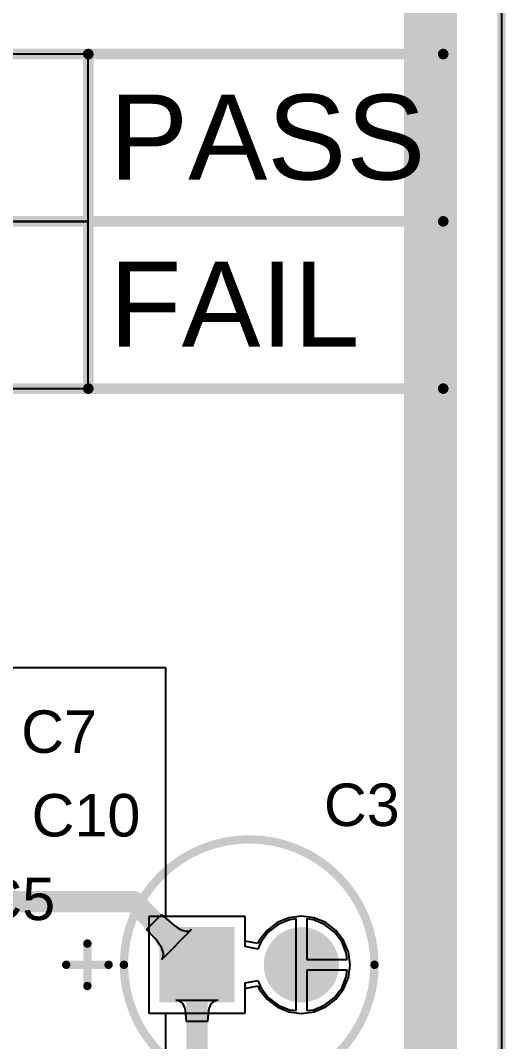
# Model space of a CAD drawing. Header units: inches. Extents: x -0.01 to 3.94, y -0.06 to 4.68.
# Drawn here: x 3.483 to 3.941, y 1.008 to 1.969 of the extents above; entities that cross this region are included whole.
import ezdxf

# ---------------------------------------------------------------- set-up
doc = ezdxf.new("R2010")
doc.units = ezdxf.units.IN
doc.header["$MEASUREMENT"] = 0
for name, color, linetype in [('Board outline', 6, 'Continuous'), ('Bottom Layer', 5, 'Continuous'), ('Bottom Solder', 6, 'Continuous'), ('Int1 -GND)', 16, 'Continuous'), ('Int2 -PWR)', 76, 'Continuous'), ('Multi-Layer', 9, 'Continuous'), ('Pad Holes', 156, 'Continuous'), ('Top Courtyard', 56, 'Continuous'), ('Top Layer', 1, 'Continuous'), ('Top Overlay', 2, 'Continuous'), ('Top Solder', 216, 'Continuous')]:
    doc.layers.add(name, color=color, linetype=linetype)
doc.styles.add('Arial', font='', dxfattribs={"height": 0.2})
doc.styles.get('Arial').set_extended_font_data('Arial')

# ---------------------------------------------------------------- blocks, each defined once
blk = doc.blocks.new('0B1556B7_A534_4801_B57D_01EFA34B1205_563')
at = {"layer": 'Top Courtyard'}
for points in [[(0, -0.01969, 0.00394, 0.00394, 0), (0, 0.01969, 0.00394, 0.00394, 0)], [(-0.01969, 0, 0.00394, 0.00394, 0), (0.01969, 0, 0.00394, 0.00394, 0)]]:
    blk.add_lwpolyline(points, format="xyseb", dxfattribs=at)
for points in [[(-0.00098, 0.01969, 0.00197, 0.00197, 1), (0.00099, 0.01969, 0.00197, 0.00197, 1)], [(-0.02067, 0, 0.00197, 0.00197, 1), (-0.0187, 0, 0.00197, 0.00197, 1)], [(0.0187, 0, 0.00197, 0.00197, 1), (0.02067, 0, 0.00197, 0.00197, 1)], [(-0.00098, -0.01969, 0.00197, 0.00197, 1), (0.00099, -0.01969, 0.00197, 0.00197, 1)]]:
    blk.add_lwpolyline(points, format="xyseb", close=True, dxfattribs=at)
at = {"layer": 'Top Overlay'}
for points in [[(0, 0.15748, 0.01, 0.01, 0), (0.49213, 0.15748, 0.01, 0.01, 0)], [(0, 0, 0.01, 0.01, 0), (0, 0.15748, 0.01, 0.01, 0)], [(0.15748, -0.15748, 0.01, 0.01, 0), (0.15748, 0.15748, 0.01, 0.01, 0)], [(0.49213, -0.15748, 0.01, 0.01, 0), (0.49213, 0.15748, 0.01, 0.01, 0)], [(0, -0.15748, 0.01, 0.01, 0), (0, 0.03937, 0.01, 0.01, 0)], [(0, 0, 0.01, 0.01, 0), (0.49213, 0, 0.01, 0.01, 0)], [(0, -0.15748, 0.01, 0.01, 0), (0.49213, -0.15748, 0.01, 0.01, 0)]]:
    blk.add_lwpolyline(points, format="xyseb", dxfattribs=at)
for points in [[(-0.0025, 0.15748, 0.005, 0.005, 1), (0.0025, 0.15748, 0.005, 0.005, 1)], [(-0.0025, 0.15748, 0.005, 0.005, 1), (0.0025, 0.15748, 0.005, 0.005, 1)], [(0.15498, 0.15748, 0.005, 0.005, 1), (0.15998, 0.15748, 0.005, 0.005, 1)], [(0.48963, 0.15748, 0.005, 0.005, 1), (0.49463, 0.15748, 0.005, 0.005, 1)], [(0.48963, 0.15748, 0.005, 0.005, 1), (0.49463, 0.15748, 0.005, 0.005, 1)], [(-0.0025, 0.03937, 0.005, 0.005, 1), (0.0025, 0.03937, 0.005, 0.005, 1)], [(-0.0025, 0, 0.005, 0.005, 1), (0.0025, 0, 0.005, 0.005, 1)], [(-0.0025, 0, 0.005, 0.005, 1), (0.0025, 0, 0.005, 0.005, 1)], [(0.48963, 0, 0.005, 0.005, 1), (0.49463, 0, 0.005, 0.005, 1)], [(-0.0025, -0.15748, 0.005, 0.005, 1), (0.0025, -0.15748, 0.005, 0.005, 1)], [(-0.0025, -0.15748, 0.005, 0.005, 1), (0.0025, -0.15748, 0.005, 0.005, 1)], [(0.15498, -0.15748, 0.005, 0.005, 1), (0.15998, -0.15748, 0.005, 0.005, 1)], [(0.48963, -0.15748, 0.005, 0.005, 1), (0.49463, -0.15748, 0.005, 0.005, 1)], [(0.48963, -0.15748, 0.005, 0.005, 1), (0.49463, -0.15748, 0.005, 0.005, 1)]]:
    blk.add_lwpolyline(points, format="xyseb", close=True, dxfattribs=at)
at = {"layer": 'Top Solder'}
for p, q in [((0, 0.15748), (0, 0)), ((0.15748, 0.15748), (0, 0.15748)), ((0.15748, 0), (0.15748, 0.15748)), ((0, 0), (0.15748, 0)), ((0, 0), (0, -0.15748)), ((0.15748, 0), (0, 0)), ((0.15748, -0.15748), (0.15748, 0)), ((0, -0.15748), (0.15748, -0.15748))]:
    blk.add_line(p, q, dxfattribs=at)
at = {"layer": 'Top Overlay', "style": 'Arial'}
for s, p in [('PASS', (0.17717, 0.03937)), ('FAIL', (0.17717, -0.11811))]:
    blk.add_text(s, height=0.08, dxfattribs=at).set_placement(p)
blk = doc.blocks.new('3924B366_8672_45E9_B0BE_62DACC24E783_628')
at = {"layer": 'Bottom Layer'}
blk.add_hatch(color=5, dxfattribs=at).paths.add_polyline_path([(-0.03346, 0.03346), (0.03347, 0.03346), (0.03347, -0.03346), (-0.03346, -0.03346)])
h = blk.add_hatch(color=5, dxfattribs=at)
edge = h.paths.add_edge_path()
edge.add_arc((0.09842, 0), 0.03346, 0, 360)
at = {"layer": 'Bottom Solder'}
blk.add_hatch(color=6, dxfattribs=at).paths.add_polyline_path([(-0.03543, 0.03543), (0.03543, 0.03543), (0.03543, -0.03543), (-0.03543, -0.03543)])
h = blk.add_hatch(color=6, dxfattribs=at)
edge = h.paths.add_edge_path()
edge.add_arc((0.09842, 0), 0.03543, 0, 360)
at = {"layer": 'Int1 -GND)'}
blk.add_hatch(color=7, dxfattribs=at).paths.add_polyline_path([(-0.03346, 0.03346), (0.03347, 0.03346), (0.03347, -0.03346), (-0.03346, -0.03346)])
h = blk.add_hatch(color=7, dxfattribs=at)
edge = h.paths.add_edge_path()
edge.add_arc((0.09842, 0), 0.03346, 0, 360)
at = {"layer": 'Int2 -PWR)'}
blk.add_hatch(color=7, dxfattribs=at).paths.add_polyline_path([(-0.03346, 0.03346), (0.03347, 0.03346), (0.03347, -0.03346), (-0.03346, -0.03346)])
h = blk.add_hatch(color=7, dxfattribs=at)
edge = h.paths.add_edge_path()
edge.add_arc((0.09842, 0), 0.03346, 0, 360)
at = {"layer": 'Multi-Layer'}
blk.add_hatch(color=9, dxfattribs=at).paths.add_polyline_path([(-0.03346, 0.03346), (0.03347, 0.03346), (0.03347, -0.03346), (-0.03346, -0.03346)])
h = blk.add_hatch(color=9, dxfattribs=at)
edge = h.paths.add_edge_path()
edge.add_arc((0.09842, 0), 0.03346, 0, 360)
at = {"layer": 'Pad Holes'}
h = blk.add_hatch(color=7, dxfattribs=at)
edge = h.paths.add_edge_path()
edge.add_arc((0, 0), 0.01673, 0, 360)
h = blk.add_hatch(color=7, dxfattribs=at)
edge = h.paths.add_edge_path()
edge.add_arc((0.09842, 0), 0.01673, 0, 360)
at = {"layer": 'Top Layer'}
blk.add_hatch(color=1, dxfattribs=at).paths.add_polyline_path([(-0.03346, 0.03346), (0.03347, 0.03346), (0.03347, -0.03346), (-0.03346, -0.03346)])
h = blk.add_hatch(color=1, dxfattribs=at)
edge = h.paths.add_edge_path()
edge.add_arc((0.09842, 0), 0.03346, 0, 360)
at = {"layer": 'Top Solder'}
blk.add_hatch(color=216, dxfattribs=at).paths.add_polyline_path([(-0.03543, 0.03543), (0.03543, 0.03543), (0.03543, -0.03543), (-0.03543, -0.03543)])
h = blk.add_hatch(color=216, dxfattribs=at)
edge = h.paths.add_edge_path()
edge.add_arc((0.09842, 0), 0.03543, 0, 360)
at = {"layer": 'Top Overlay'}
for points in [[(0.16732, 0, 0.00787, 0.00787, 1), (-0.0689, 0, 0.00787, 0.00787, 1)], [(-0.10532, 0.02, 0.00394, 0.00394, 1), (-0.10138, 0.02, 0.00394, 0.00394, 1)], [(-0.12532, 0, 0.00394, 0.00394, 1), (-0.12138, 0, 0.00394, 0.00394, 1)], [(-0.08532, 0, 0.00394, 0.00394, 1), (-0.08138, 0, 0.00394, 0.00394, 1)], [(-0.07087, 0, 0.00394, 0.00394, 1), (-0.06693, 0, 0.00394, 0.00394, 1)], [(0.16535, 0, 0.00394, 0.00394, 1), (0.16929, 0, 0.00394, 0.00394, 1)], [(-0.10532, -0.02, 0.00394, 0.00394, 1), (-0.10138, -0.02, 0.00394, 0.00394, 1)]]:
    blk.add_lwpolyline(points, format="xyseb", close=True, dxfattribs=at)
for points in [[(-0.10335, -0.02, 0.00787, 0.00787, 0), (-0.10335, 0.02, 0.00787, 0.00787, 0)], [(-0.12335, 0, 0.00787, 0.00787, 0), (-0.08335, 0, 0.00787, 0.00787, 0)]]:
    blk.add_lwpolyline(points, format="xyseb", dxfattribs=at)

msp = doc.modelspace()

# ---------------------------------------------------------------- linework, layer by layer
at = {"layer": 'Board outline'}
msp.add_lwpolyline([(3.93701, 0, 0.00787, 0.00787, 0), (3.93701, 4.62598, 0.00787, 0.00787, 0)], format="xyseb", dxfattribs=at)
at = {"layer": 'Bottom Layer'}
for p, q in [((3.60251, 1.11334), (3.61666, 1.12749)), ((3.61666, 1.12749), (3.62077, 1.12351)), ((3.62077, 1.12351), (3.62814, 1.11727)), ((3.62814, 1.11727), (3.63139, 1.11499)), ((3.60989, 1.10541), (3.60251, 1.11334)), ((3.64494, 1.11322), (3.61678, 1.08506)), ((3.63139, 1.11499), (3.63436, 1.11328)), ((3.63436, 1.11328), (3.63705, 1.11214)), ((3.63705, 1.11214), (3.63945, 1.11156)), ((3.63945, 1.11156), (3.64156, 1.11155)), ((3.64156, 1.11155), (3.64339, 1.11211)), ((3.64339, 1.11211), (3.64494, 1.11322)), ((3.61273, 1.10186), (3.60989, 1.10541)), ((3.61501, 1.09861), (3.61273, 1.10186)), ((3.61672, 1.09564), (3.61501, 1.09861)), ((3.61786, 1.09295), (3.61672, 1.09564)), ((3.61678, 1.08506), (3.61789, 1.08661)), ((3.61844, 1.09055), (3.61786, 1.09295)), ((3.61789, 1.08661), (3.61845, 1.08844)), ((3.61845, 1.08844), (3.61844, 1.09055))]:
    msp.add_line(p, q, dxfattribs=at)
for points in [[(3.87, 0.75, 0.05, 0.05, 0), (3.87, 3.01, 0.05, 0.05, 0)], [(3.3685, 1.13937, 0.02, 0.02, 0), (3.59063, 1.13937, 0.02, 0.02, 0)], [(3.59063, 1.13937, 0.02, 0.02, 0), (3.64732, 1.08268, 0.02, 0.02, 0)], [(3.64732, 1.08268, 0.02, 0.02, 0), (3.65157, 1.08268, 0.02, 0.02, 0)]]:
    msp.add_lwpolyline(points, format="xyseb", dxfattribs=at)
for points in [[(3.58563, 1.13937, 0.01, 0.01, 1), (3.59563, 1.13937, 0.01, 0.01, 1)], [(3.58563, 1.13937, 0.01, 0.01, 1), (3.59563, 1.13937, 0.01, 0.01, 1)], [(3.64232, 1.08268, 0.01, 0.01, 1), (3.65232, 1.08268, 0.01, 0.01, 1)], [(3.64232, 1.08268, 0.01, 0.01, 1), (3.65232, 1.08268, 0.01, 0.01, 1)], [(3.64657, 1.08268, 0.01, 0.01, 1), (3.65657, 1.08268, 0.01, 0.01, 1)]]:
    msp.add_lwpolyline(points, format="xyseb", close=True, dxfattribs=at)
at = {"layer": 'Int1 -GND)'}
for p, q in [((3.93701, 4.62598), (3.93701, 0)), ((3.69546, 1.12546), (3.60454, 1.12546)), ((3.60454, 1.12546), (3.60454, 1.03454)), ((3.69546, 1.09708), (3.69546, 1.12546)), ((3.7265, 1.11797), (3.71742, 1.111)), ((3.73708, 1.12235), (3.7265, 1.11797)), ((3.74342, 1.12318), (3.73708, 1.12235)), ((3.74342, 1.08), (3.74342, 1.12318)), ((3.75977, 1.12235), (3.75342, 1.12318)), ((3.75342, 1.12318), (3.75342, 1.085)), ((3.77034, 1.11797), (3.75977, 1.12235)), ((3.77942, 1.111), (3.77034, 1.11797)), ((3.71742, 1.111), (3.71046, 1.10192)), ((3.78639, 1.10192), (3.77942, 1.111)), ((3.70746, 1.09469), (3.69546, 1.09708)), ((3.71046, 1.10192), (3.70746, 1.09469)), ((3.79077, 1.09135), (3.78639, 1.10192)), ((3.79161, 1.085), (3.79077, 1.09135)), ((3.74342, 1.03682), (3.74342, 1.08)), ((3.75342, 1.085), (3.79161, 1.085)), ((3.79161, 1.075), (3.75342, 1.075)), ((3.75342, 1.075), (3.75342, 1.03682)), ((3.78639, 1.05808), (3.79077, 1.06865)), ((3.79077, 1.06865), (3.79161, 1.075)), ((3.69546, 1.06292), (3.70746, 1.06531)), ((3.69546, 1.03454), (3.69546, 1.06292)), ((3.70746, 1.06531), (3.71046, 1.05808)), ((3.71046, 1.05808), (3.71742, 1.049)), ((3.77942, 1.049), (3.78639, 1.05808)), ((3.71742, 1.049), (3.7265, 1.04203)), ((3.77034, 1.04203), (3.77942, 1.049)), ((3.7265, 1.04203), (3.73708, 1.03765)), ((3.75977, 1.03765), (3.77034, 1.04203)), ((3.60454, 1.03454), (3.69546, 1.03454)), ((3.73708, 1.03765), (3.74342, 1.03682)), ((3.75342, 1.03682), (3.75977, 1.03765))]:
    msp.add_line(p, q, dxfattribs=at)
at = {"layer": 'Int2 -PWR)'}
for p, q in [((3.93701, 4.62598), (3.93701, 0)), ((3.69546, 1.12546), (3.60454, 1.12546)), ((3.60454, 1.12546), (3.60454, 1.03454)), ((3.69546, 1.10231), (3.69546, 1.12546)), ((3.74842, 1.12586), (3.73656, 1.12429)), ((3.76029, 1.12429), (3.74842, 1.12586)), ((3.7255, 1.11971), (3.716, 1.11243)), ((3.73656, 1.12429), (3.7255, 1.11971)), ((3.77135, 1.11971), (3.76029, 1.12429)), ((3.78085, 1.11243), (3.77135, 1.11971)), ((3.716, 1.11243), (3.70871, 1.10293)), ((3.78814, 1.10293), (3.78085, 1.11243)), ((3.70746, 1.09992), (3.69546, 1.10231)), ((3.70871, 1.10293), (3.70746, 1.09992)), ((3.79272, 1.09187), (3.78814, 1.10293)), ((3.79428, 1.08), (3.79272, 1.09187)), ((3.79272, 1.06813), (3.79428, 1.08)), ((3.78814, 1.05707), (3.79272, 1.06813)), ((3.69546, 1.05769), (3.70746, 1.06008)), ((3.69546, 1.03454), (3.69546, 1.05769)), ((3.70746, 1.06008), (3.70871, 1.05707)), ((3.70871, 1.05707), (3.716, 1.04757)), ((3.78085, 1.04757), (3.78814, 1.05707)), ((3.716, 1.04757), (3.7255, 1.04029)), ((3.7255, 1.04029), (3.73656, 1.03571)), ((3.76029, 1.03571), (3.77135, 1.04029)), ((3.77135, 1.04029), (3.78085, 1.04757)), ((3.60454, 1.03454), (3.69546, 1.03454)), ((3.73656, 1.03571), (3.74842, 1.03414)), ((3.74842, 1.03414), (3.76029, 1.03571))]:
    msp.add_line(p, q, dxfattribs=at)
at = {"layer": 'Top Layer'}
for p, q in [((3.41044, 1.36), (3.62044, 1.36)), ((3.62044, 1.36), (3.62044, 1.12546)), ((3.62044, 1.12546), (3.60454, 1.12546)), ((3.60454, 1.12546), (3.60454, 1.03454)), ((3.6319, 1.04646), (3.63, 1.04666)), ((3.63, 1.04666), (3.67, 1.04666)), ((3.6336, 1.04586), (3.6319, 1.04646)), ((3.6351, 1.04486), (3.6336, 1.04586)), ((3.6364, 1.04346), (3.6351, 1.04486)), ((3.6375, 1.04166), (3.6364, 1.04346)), ((3.6384, 1.03946), (3.6375, 1.04166)), ((3.6391, 1.03686), (3.6384, 1.03946)), ((3.6616, 1.03946), (3.6609, 1.03686)), ((3.6625, 1.04166), (3.6616, 1.03946)), ((3.6636, 1.04346), (3.6625, 1.04166)), ((3.6649, 1.04486), (3.6636, 1.04346)), ((3.6664, 1.04586), (3.6649, 1.04486)), ((3.6681, 1.04646), (3.6664, 1.04586)), ((3.67, 1.04666), (3.6681, 1.04646)), ((3.60454, 1.03454), (3.62044, 1.03454)), ((3.62044, 1.03454), (3.62044, 0.86546)), ((3.6396, 1.03386), (3.6391, 1.03686)), ((3.6399, 1.03046), (3.6396, 1.03386)), ((3.64, 1.02666), (3.6399, 1.03046)), ((3.6601, 1.03046), (3.66, 1.02666)), ((3.6604, 1.03386), (3.6601, 1.03046)), ((3.6609, 1.03686), (3.6604, 1.03386)), ((3.66, 1.02666), (3.64, 1.02666))]:
    msp.add_line(p, q, dxfattribs=at)
for points in [[(3.87, 0.63, 0.05, 0.05, 0), (3.87, 3.69509, 0.05, 0.05, 0)], [(3.65, 0.84803, 0.02, 0.02, 0), (3.65, 1.08, 0.02, 0.02, 0)]]:
    msp.add_lwpolyline(points, format="xyseb", dxfattribs=at)
msp.add_lwpolyline([(3.645, 1.08, 0.01, 0.01, 1), (3.655, 1.08, 0.01, 0.01, 1)], format="xyseb", close=True, dxfattribs=at)

# ---------------------------------------------------------------- block references
at = {"rotation": 360}
msp.add_blockref('0B1556B7_A534_4801_B57D_01EFA34B1205_563', (3.39, 1.78), dxfattribs=at)
msp.add_blockref('3924B366_8672_45E9_B0BE_62DACC24E783_628', (3.65, 1.08))

# ---------------------------------------------------------------- texts
at = {"layer": 'Top Overlay', "style": 'Arial'}
for s, p in [('C7', (3.48425, 1.27953)), ('C3', (3.76968, 1.21063)), ('C10', (3.49409, 1.20079)), ('C5', (3.44488, 1.12205))]:
    msp.add_text(s, height=0.04, dxfattribs=at).set_placement(p)

doc.saveas('drawing.dxf')
